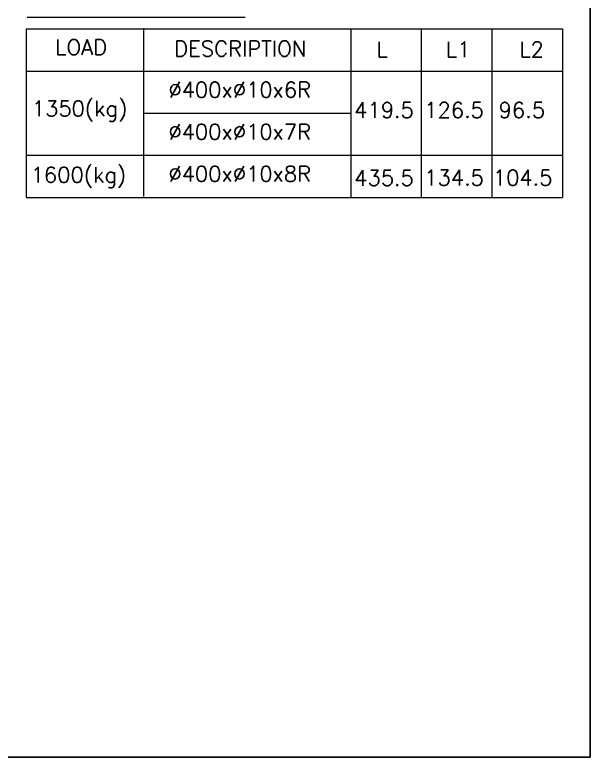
# Model space of a CAD drawing. Extents: x 4154 to 4364, y 2392 to 2546.
# Drawn here: x 4301.1 to 4364.3, y 2392.4 to 2473.9 of the extents above; entities that cross this region are included whole.
import ezdxf

# ---------------------------------------------------------------- set-up
doc = ezdxf.new("R2010")
doc.units = 0
doc.header["$LTSCALE"] = 1.5
doc.header["$MEASUREMENT"] = 0
doc.layers.get('0').update_dxf_attribs({"color": 2})
doc.layers.add('D', color=2, linetype='Continuous')
doc.styles.add('KWHS', font='ROMANS', dxfattribs={"bigfont": 'GHS'})

msp = doc.modelspace()

# ---------------------------------------------------------------- linework, layer by layer
at = {"color": 7, "linetype": 'Continuous', "lineweight": 0}
for p, q in [((4302.36291, 2472.37884), (4361.23549, 2472.37884)), ((4302.36291, 2467.75631), (4361.23549, 2467.75631)), ((4315.25442, 2463.13379), (4337.99548, 2463.13379)), ((4302.36291, 2458.51126), (4361.23549, 2458.51126)), ((4302.36291, 2453.88874), (4361.23549, 2453.88874))]:
    msp.add_line(p, q, dxfattribs=at)
at = {"layer": 'D', "linetype": 'ByBlock'}
for p, q in [((4364.28392, 2392.40909), (4364.28392, 2540.90909)), ((4154.28392, 2392.40909), (4364.28392, 2392.40909))]:
    msp.add_line(p, q, dxfattribs=at)
at = {"layer": 'D', "color": 7, "lineweight": 0}
for p, q in [((4302.46417, 2473.6849), (4326.4101, 2473.6849)), ((4302.36291, 2472.37884), (4302.36291, 2453.88874)), ((4315.25442, 2472.46644), (4315.25442, 2453.97634)), ((4337.99548, 2472.37884), (4337.99548, 2453.88874)), ((4345.74215, 2472.37884), (4345.74215, 2453.88874)), ((4353.48882, 2472.37884), (4353.48882, 2453.88874)), ((4361.23549, 2472.37884), (4361.23549, 2453.88874))]:
    msp.add_line(p, q, dxfattribs=at)

# ---------------------------------------------------------------- texts
at = {"layer": 'D', "color": 7, "lineweight": 0, "style": 'KWHS'}
for s, p in [('LOAD', (4305.56752, 2469.526)), ('DESCRIPTION', (4318.63888, 2469.37115)), ('L', (4340.8292, 2469.28355)), ('L1', (4348.4543, 2469.28355)), ('L2', (4356.51707, 2469.28355)), ('%%C400x%%c10x6R', (4317.99143, 2464.86154)), ('1350(kg)', (4302.99496, 2462.7912)), ('419.5', (4338.38055, 2462.62843)), ('126.5', (4346.06821, 2462.62843)), ('96.5', (4354.2427, 2462.62843)), ('%%C400x%%c10x7R', (4317.99143, 2460.23901)), ('1600(kg)', (4302.87332, 2455.5104)), ('%%C400x%%c10x8R', (4317.99143, 2455.61649)), ('435.5', (4338.38056, 2455.16484)), ('134.5', (4346.06821, 2455.19297)), ('104.5', (4353.60123, 2455.19297))]:
    msp.add_text(s, height=1.7, dxfattribs=at).set_placement(p)

doc.saveas('drawing.dxf')
